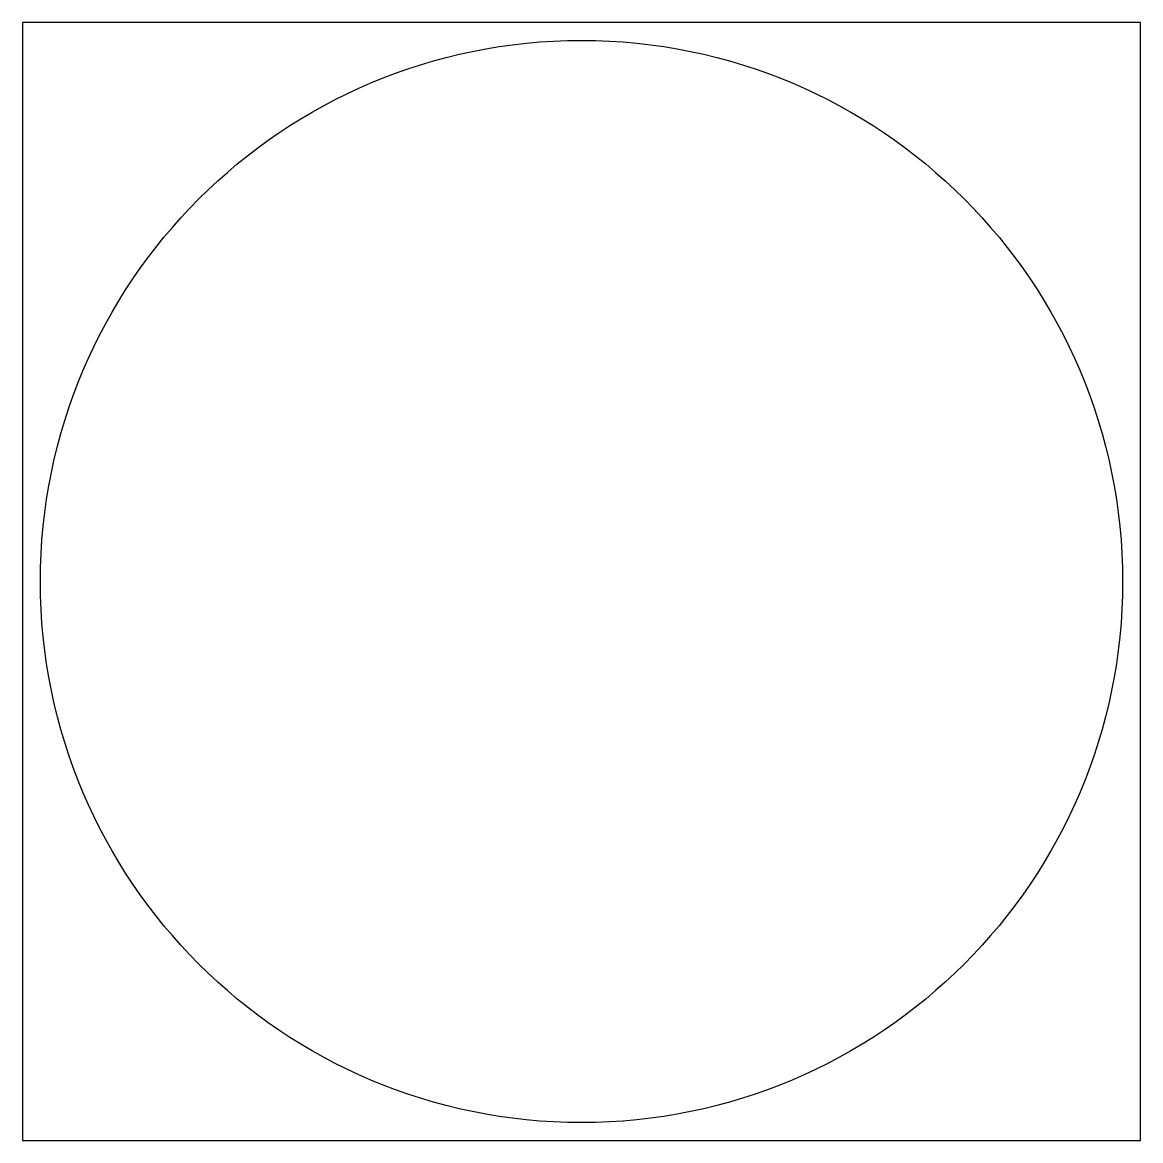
# Model space of a CAD drawing. Header units: millimetres. Extents: x -78 to 78, y -78 to 78.
import ezdxf

# ---------------------------------------------------------------- set-up
doc = ezdxf.new("R2010")
doc.units = ezdxf.units.MM
doc.layers.get('0').update_dxf_attribs({"linetype": 'CONTINUOUS'})

msp = doc.modelspace()

# ---------------------------------------------------------------- linework, layer by layer
for p, q in [((77.5, 77.5), (-77.5, 77.5)), ((-77.5, 77.5), (-77.5, -77.5)), ((77.5, -77.5), (77.5, 77.5)), ((-77.5, -77.5), (77.5, -77.5))]:
    msp.add_line(p, q)
msp.add_lwpolyline([(77.5, 77.5), (-77.5, 77.5), (-77.5, -77.5), (77.5, -77.5)], close=True)
msp.add_circle((0, 0), 75)

doc.saveas('drawing.dxf')
